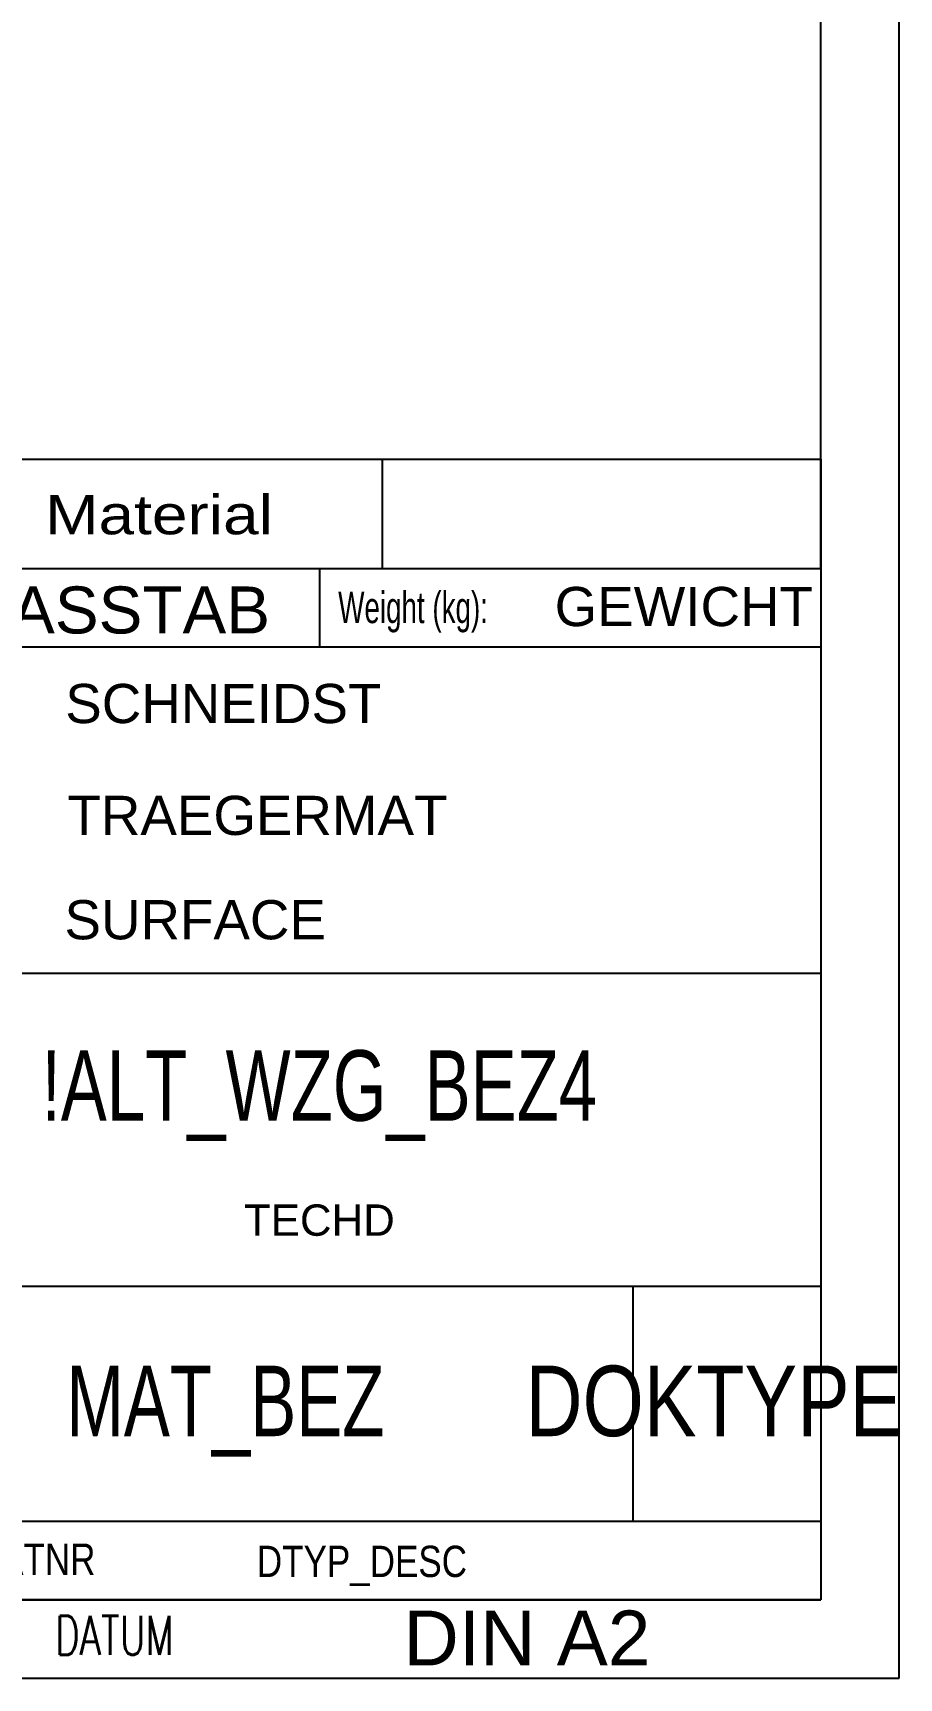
# Model space of a CAD drawing. Header units: millimetres. Extents: x -5 to 589, y -5 to 415.
# Drawn here: x 533.7 to 589, y -5 to 100 of the extents above; entities that cross this region are included whole.
import ezdxf
from ezdxf.enums import TextEntityAlignment as Align

# ---------------------------------------------------------------- set-up
doc = ezdxf.new("R2010")
doc.units = ezdxf.units.MM
doc.header["$LTSCALE"] = 2
doc.layers.add('5', color=7, linetype='Continuous', lineweight=25)
doc.layers.add('FRAME51', color=7, linetype='Continuous')
doc.styles.add('Arial', font='arial.ttf')
doc.styles.add('SIMPLEX', font='simplex.shx', dxfattribs={"width": 0.8})

msp = doc.modelspace()

# ---------------------------------------------------------------- linework, layer by layer
at = {"layer": '5', "color": 4}
for p in [(584, 65.8), (403, 0)]:
    msp.add_line(p, (584, 0), dxfattribs=at)
at = {"layer": '5', "color": 7, "linetype": 'Continuous'}
msp.add_lwpolyline([(589, -5), (589, 415), (-5, 415), (-5, -5)], close=True, dxfattribs=at)
at = {"layer": '5', "color": 4}
msp.add_lwpolyline([(584, 65.8), (584, 410), (0, 410), (0, 0), (403, 0)], dxfattribs=at)
at = {"layer": 'FRAME51', "color": 4, "linetype": 'Continuous'}
msp.add_line((406, 72.8), (584, 72.8), dxfattribs=at)
at = {"layer": 'FRAME51', "color": 7, "linetype": 'Continuous'}
msp.add_line((556, 72.8), (556, 65.8), dxfattribs=at)
at = {"layer": 'FRAME51'}
for p, q in [((584, 72.8), (584, 0)), ((584, 65.8), (406, 65.8)), ((552, 65.8), (552, 60.8)), ((584, 60.8), (514, 60.8)), ((504, 40), (584, 40)), ((504, 40), (584, 40)), ((584, 20), (514, 20)), ((572, 20), (572, 5)), ((584, 5), (406, 5)), ((584, 0), (406, 0))]:
    msp.add_line(p, q, dxfattribs=at)

# ---------------------------------------------------------------- texts
at = {"layer": 'FRAME51', "color": 5, "linetype": 'Continuous', "style": 'Arial'}
for s, height, width, p, p2 in [('Material', 2.5, 1.169842, (534.5, 68), (549.03, 68)), ('Weight (kg):', 2, 0.634797, (553.2, 62.33), (562.76, 62.33))]:
    msp.add_text(s, height=height, dxfattribs=dict(at, width=width)).set_placement(p, p2, align=Align.FIT)
at = {"layer": 'FRAME51', "style": 'Arial'}
msp.add_text('DIN A2', height=3.5, dxfattribs=at).set_placement((557.37, -4.19))
at = {"layer": 'FRAME51', "color": 4, "style": 'Arial'}
for tag, height, p in [('MASSTAB', 3, (538.84, 61.67)), ('GEWICHT', 2.5, (575.26, 62.14)), ('TECHD', 2, (552, 23.23))]:
    msp.add_attdef(tag, text='', height=height, dxfattribs=at).set_placement(p, align=Align.CENTER)
for tag, p in [('SCHNEIDST', (535.78, 55.95)), ('TRAEGERMAT', (535.92, 48.81)), ('SURFACE', (535.73, 42.15))]:
    msp.add_attdef(tag, p, '', height=2.5, dxfattribs=at)
for tag, width, p in [('!ALT_WZG_BEZ4', 0.7, (552, 30.57)), ('MAT_BEZ', 0.7, (546, 10.44)), ('MAT_BEZ', 0.7, (546, 10.44)), ('DOKTYPE', 0.8, (577.18, 10.44))]:
    msp.add_attdef(tag, text='', height=4.5, dxfattribs=dict(at, width=width)).set_placement(p, align=Align.CENTER)
at = {"layer": 'FRAME51', "color": 4, "style": 'Arial', "width": 0.8}
for tag, p in [('MATNR', (529.76, 1.59)), ('DTYP_DESC', (548.01, 1.45))]:
    msp.add_attdef(tag, p, '', height=2, dxfattribs=at)
at = {"layer": 'FRAME51', "style": 'SIMPLEX', "width": 0.7}
msp.add_attdef('DATUM', (535.13, -3.52), '', height=2.5, dxfattribs=at)

doc.saveas('drawing.dxf')
